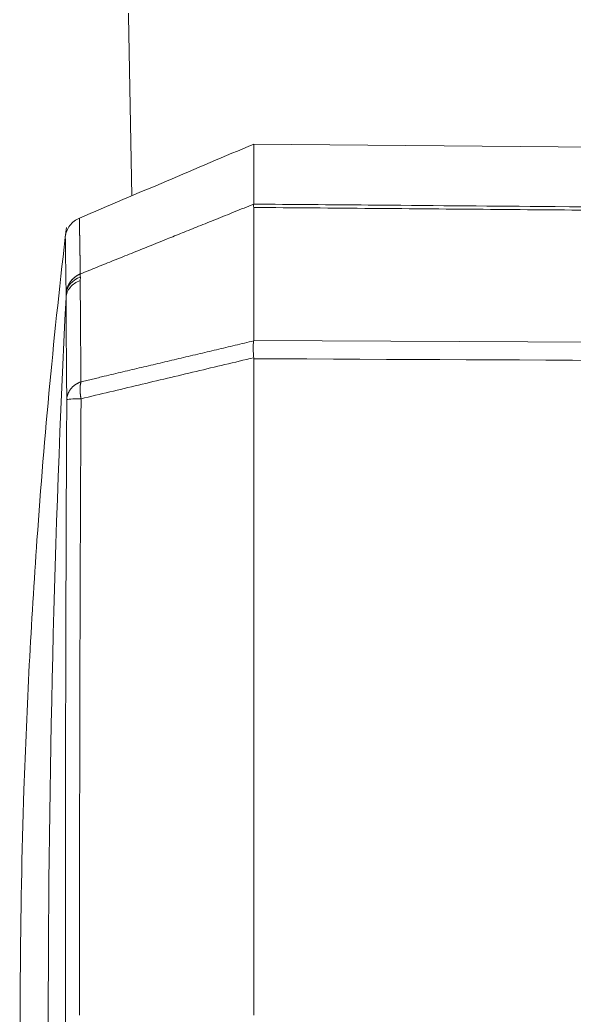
# Model space of a CAD drawing. Header units: millimetres. Extents: x 14183 to 14777, y -4239 to -3399.
# Drawn here: x 14379.57 to 14382.53, y -3481.86 to -3476.53 of the extents above; entities that cross this region are included whole.
import ezdxf

# ---------------------------------------------------------------- set-up
doc = ezdxf.new("R2010")
doc.units = ezdxf.units.MM
doc.header["$LTSCALE"] = 0.1
doc.layers.get('0').update_dxf_attribs({"lineweight": 15})

msp = doc.modelspace()

# ---------------------------------------------------------------- linework, layer by layer
at = {"linetype": 'Continuous', "lineweight": 13, "extrusion": (-1.22465e-16, -1, 0)}
for p, q in [((14379.8887, -3461.5599), (14380.1665, -3477.4765)), ((14379.8887, -3461.5599), (14380.1665, -3477.4765)), ((14379.8914, -3477.9113), (14379.8908, -3477.9304)), ((14380.8195, -3478.25), (14389.9312, -3478.2944))]:
    msp.add_line(p, q, dxfattribs=at)
at = {"linetype": 'Continuous', "lineweight": 18, "extrusion": (-1.22465e-16, -1, 0)}
for p, q in [((14390.9568, -3477.2877), (14380.8195, -3477.1992)), ((14380.8195, -3477.5205), (14380.8195, -3477.1992)), ((14380.8195, -3477.5383), (14380.8195, -3478.25)), ((14380.8195, -3481.8623), (14380.8195, -3478.3482))]:
    msp.add_line(p, q, dxfattribs=at)
at = {"linetype": 'Continuous', "lineweight": 18}
msp.add_ellipse((14379.9402, -3478.0075), major_axis=(0.1249, -0.004), ratio=0.832468, start_param=1.998879, end_param=3.119095, dxfattribs=at)
at = {"linetype": 'Continuous', "lineweight": 18, "extrusion": (0, 0, -1)}
msp.add_ellipse((14380.5309, -3478.3532), major_axis=(-0.2877, -0.1082), ratio=0.209041, start_param=3.220086, end_param=3.260208, dxfattribs=at)
at = {"linetype": 'Continuous', "lineweight": 13}
msp.add_ellipse((14379.9439, -3478.5682), major_axis=(0.125, -0.0007), ratio=0.046521, start_param=1.970775, end_param=3.131012, dxfattribs=at)
at = {"linetype": 'Continuous', "lineweight": 18}
for points, degree in [([(14380.8195, -3477.1992), (14380.5085, -3477.3312), (14380.1975, -3477.4633), (14379.8864, -3477.5953)], 3), ([(14380.8193, -3477.5382), (14380.819, -3477.5338), (14380.8187, -3477.5265), (14380.8191, -3477.522), (14380.8194, -3477.5205)], 3), ([(14390.9568, -3477.6224), (14380.8195, -3477.5383)], 1), ([(14380.0195, -3478.4424), (14380.8194, -3478.2528)], 1), ([(14380.8192, -3478.3431), (14380.8194, -3478.3448), (14380.8195, -3478.3465), (14380.8195, -3478.3482)], 3), ([(14379.8952, -3478.5625), (14379.8888, -3479.6616), (14379.8869, -3480.762), (14379.8869, -3481.8623)], 3)]:
    msp.add_open_spline(points, degree=degree, dxfattribs=at)
for points, knots in [([(14379.8914, -3477.8942), (14379.9212, -3477.8822), (14379.9813, -3477.858), (14380.0724, -3477.8213), (14380.1652, -3477.7839), (14380.2597, -3477.7459), (14380.3505, -3477.7093), (14380.4388, -3477.6738), (14380.526, -3477.6387), (14380.6188, -3477.6013), (14380.7172, -3477.5617), (14380.7848, -3477.5345), (14380.8195, -3477.5205)], [0, 0, 0, 0, 0.096226, 0.19434, 0.294343, 0.396233, 0.500011, 0.587823, 0.681727, 0.781725, 0.887815, 1, 1, 1, 1]), ([(14380.8195, -3477.5205), (14381.0239, -3477.5222), (14381.5362, -3477.5264), (14382.4594, -3477.5341), (14383.6924, -3477.5443), (14385.2681, -3477.5573), (14387.2198, -3477.5734), (14389.1615, -3477.5894), (14390.4527, -3477.6001), (14390.9568, -3477.6043)], [0, 0, 0, 0, 0.060512, 0.151583, 0.273211, 0.425399, 0.61789, 0.850803, 1, 1, 1, 1]), ([(14379.8864, -3477.5952), (14379.8762, -3477.5996), (14379.8573, -3477.6106), (14379.8336, -3477.6347), (14379.8174, -3477.6643), (14379.8122, -3477.6856), (14379.811, -3477.6967)], [0, 0, 0, 0, 0.245172, 0.49934, 0.753881, 1, 1, 1, 1]), ([(14379.8864, -3477.5953), (14379.8864, -3477.5953), (14379.8864, -3477.5953), (14379.8864, -3477.5954), (14379.8864, -3477.5956), (14379.8864, -3477.5958), (14379.8864, -3477.5961), (14379.8865, -3477.5964), (14379.8865, -3477.5968), (14379.8865, -3477.5973), (14379.8865, -3477.5979), (14379.8865, -3477.5985), (14379.8865, -3477.5991), (14379.8865, -3477.5998), (14379.8865, -3477.6006), (14379.8865, -3477.6015), (14379.8865, -3477.6024), (14379.8865, -3477.6033), (14379.8866, -3477.6044), (14379.8866, -3477.6054), (14379.8866, -3477.6066), (14379.8866, -3477.6078), (14379.8866, -3477.609), (14379.8866, -3477.6104), (14379.8867, -3477.6117), (14379.8867, -3477.6132), (14379.8867, -3477.6146), (14379.8867, -3477.6162), (14379.8868, -3477.6178), (14379.8868, -3477.6194), (14379.8868, -3477.6211), (14379.8868, -3477.6229), (14379.8869, -3477.6247), (14379.8869, -3477.6266), (14379.8869, -3477.6285), (14379.8869, -3477.6305), (14379.887, -3477.6325), (14379.887, -3477.6346), (14379.887, -3477.6367), (14379.8871, -3477.6389), (14379.8871, -3477.6411), (14379.8871, -3477.6434), (14379.8872, -3477.6457), (14379.8872, -3477.6481), (14379.8872, -3477.6505), (14379.8873, -3477.653), (14379.8873, -3477.6555), (14379.8874, -3477.6581), (14379.8874, -3477.6608), (14379.8874, -3477.6634), (14379.8875, -3477.6662), (14379.8875, -3477.6689), (14379.8876, -3477.6718), (14379.8876, -3477.6746), (14379.8877, -3477.6775), (14379.8877, -3477.6805), (14379.8878, -3477.6835), (14379.8878, -3477.6865), (14379.8879, -3477.6896), (14379.8879, -3477.6928), (14379.888, -3477.696), (14379.888, -3477.6992), (14379.8881, -3477.7025), (14379.8881, -3477.7058), (14379.8882, -3477.7091), (14379.8882, -3477.7125), (14379.8883, -3477.716), (14379.8883, -3477.7194), (14379.8884, -3477.723), (14379.8885, -3477.7265), (14379.8885, -3477.7301), (14379.8886, -3477.7338), (14379.8886, -3477.7375), (14379.8887, -3477.7412), (14379.8888, -3477.745), (14379.8888, -3477.7488), (14379.8889, -3477.7526), (14379.889, -3477.7565), (14379.889, -3477.7604), (14379.8891, -3477.7644), (14379.8892, -3477.7684), (14379.8892, -3477.7724), (14379.8893, -3477.7765), (14379.8894, -3477.7806), (14379.8894, -3477.7847), (14379.8895, -3477.7889), (14379.8896, -3477.7931), (14379.8897, -3477.7974), (14379.8897, -3477.8017), (14379.8898, -3477.806), (14379.8899, -3477.8103), (14379.89, -3477.8147), (14379.8901, -3477.8191), (14379.8901, -3477.8236), (14379.8902, -3477.8281), (14379.8903, -3477.8326), (14379.8904, -3477.8372), (14379.8905, -3477.8417), (14379.8905, -3477.8464), (14379.8906, -3477.851), (14379.8907, -3477.8557), (14379.8908, -3477.8604), (14379.8909, -3477.8651), (14379.891, -3477.8699), (14379.8911, -3477.8747), (14379.8912, -3477.8795), (14379.8912, -3477.8844), (14379.8913, -3477.8893), (14379.8914, -3477.8926), (14379.8914, -3477.8942)], [0, 0, 0, 0, 0.010405, 0.020789, 0.031154, 0.041499, 0.051823, 0.062128, 0.072413, 0.082677, 0.092922, 0.103147, 0.113352, 0.123536, 0.133701, 0.143846, 0.153971, 0.164076, 0.174161, 0.184226, 0.194271, 0.204295, 0.2143, 0.224285, 0.23425, 0.244195, 0.254121, 0.264026, 0.273911, 0.283776, 0.293621, 0.303446, 0.313251, 0.323037, 0.332802, 0.342547, 0.352272, 0.361978, 0.371663, 0.381328, 0.390974, 0.400599, 0.410204, 0.41979, 0.429355, 0.438901, 0.448426, 0.457932, 0.467417, 0.476883, 0.486328, 0.495754, 0.50516, 0.514545, 0.523911, 0.533257, 0.542583, 0.551888, 0.561174, 0.57044, 0.579686, 0.588912, 0.598118, 0.607304, 0.61647, 0.625616, 0.634742, 0.643848, 0.652934, 0.662, 0.671046, 0.680072, 0.689078, 0.698064, 0.707031, 0.715977, 0.724903, 0.733809, 0.742696, 0.751562, 0.760409, 0.769235, 0.778041, 0.786828, 0.795594, 0.804341, 0.813068, 0.821774, 0.830461, 0.839128, 0.847774, 0.856401, 0.865008, 0.873595, 0.882161, 0.890708, 0.899235, 0.907742, 0.916229, 0.924696, 0.933143, 0.94157, 0.949977, 0.958364, 0.966731, 0.975078, 0.983406, 0.991713, 1, 1, 1, 1]), ([(14379.8168, -3477.6462), (14379.7513, -3478.2024), (14379.657, -3479.2043), (14379.5871, -3480.5456), (14379.5646, -3481.6993), (14379.5766, -3482.898), (14379.6442, -3484.3714), (14379.7452, -3485.47), (14379.8168, -3486.0783)], [0, 0, 0, 0, 0.198683, 0.357276, 0.476619, 0.608293, 0.782756, 1, 1, 1, 1]), ([(14379.8914, -3477.8942), (14379.8906, -3477.8946), (14379.8889, -3477.8953), (14379.8863, -3477.8965), (14379.8836, -3477.8978), (14379.8809, -3477.8992), (14379.8781, -3477.9007), (14379.8753, -3477.9023), (14379.8725, -3477.9041), (14379.8696, -3477.9059), (14379.8667, -3477.908), (14379.8637, -3477.9101), (14379.8608, -3477.9125), (14379.8578, -3477.9149), (14379.8549, -3477.9176), (14379.8519, -3477.9204), (14379.849, -3477.9233), (14379.8461, -3477.9265), (14379.8433, -3477.9298), (14379.8405, -3477.9333), (14379.8382, -3477.9364), (14379.8363, -3477.9391), (14379.8348, -3477.9415), (14379.8332, -3477.944), (14379.8316, -3477.9467), (14379.83, -3477.9496), (14379.8283, -3477.9527), (14379.8267, -3477.956), (14379.8251, -3477.9595), (14379.8236, -3477.9633), (14379.8221, -3477.9673), (14379.8207, -3477.9715), (14379.8194, -3477.9759), (14379.8183, -3477.9805), (14379.8172, -3477.9854), (14379.8164, -3477.9905), (14379.8158, -3477.9957), (14379.8155, -3477.9993), (14379.8154, -3478.0012)], [0, 0, 0, 0, 0.019802, 0.040284, 0.06146, 0.083342, 0.10594, 0.129264, 0.153319, 0.178111, 0.203644, 0.229921, 0.256944, 0.284713, 0.313227, 0.342487, 0.372489, 0.403232, 0.434713, 0.466927, 0.499873, 0.518764, 0.538955, 0.560452, 0.58326, 0.607382, 0.632824, 0.659588, 0.687676, 0.71709, 0.747831, 0.779899, 0.813292, 0.848008, 0.884043, 0.921391, 0.960046, 1, 1, 1, 1]), ([(14379.8914, -3477.9113), (14379.8913, -3477.9108), (14379.8912, -3477.9098), (14379.891, -3477.9085), (14379.8909, -3477.9072), (14379.8908, -3477.9059), (14379.8907, -3477.9047), (14379.8907, -3477.9035), (14379.8906, -3477.9024), (14379.8906, -3477.9013), (14379.8906, -3477.9002), (14379.8906, -3477.8992), (14379.8907, -3477.8983), (14379.8907, -3477.8974), (14379.8909, -3477.8965), (14379.891, -3477.8957), (14379.8912, -3477.8949), (14379.8913, -3477.8944), (14379.8914, -3477.8942)], [0, 0, 0, 0, 0.059722, 0.119024, 0.178109, 0.237171, 0.296396, 0.355958, 0.416021, 0.476736, 0.538243, 0.600666, 0.664121, 0.728707, 0.794515, 0.861624, 0.930099, 1, 1, 1, 1]), ([(14379.8148, -3478.0203), (14379.8155, -3478.0106), (14379.8177, -3478.001), (14379.8254, -3477.9827), (14379.8307, -3477.9741), (14379.844, -3477.9583), (14379.852, -3477.9512), (14379.8701, -3477.9391), (14379.8801, -3477.9341), (14379.8908, -3477.9304)], [0, 0, 0, 0, 0.25, 0.25, 0.5, 0.5, 0.75, 0.75, 1, 1, 1, 1]), ([(14379.8148, -3478.0203), (14379.7515, -3479.2999), (14379.6881, -3481.8622), (14379.7515, -3484.4244), (14379.8148, -3485.704)], [0, 0, 0, 0, 0.500015, 1, 1, 1, 1]), ([(14379.8154, -3478.0012), (14379.8154, -3478.0024), (14379.8153, -3478.0048), (14379.8152, -3478.0081), (14379.8151, -3478.011), (14379.815, -3478.0134), (14379.8149, -3478.0156), (14379.8149, -3478.0179), (14379.8148, -3478.0195), (14379.8148, -3478.0203)], [0, 0, 0, 0, 0.185063, 0.351516, 0.499365, 0.606528, 0.725645, 0.856785, 1, 1, 1, 1]), ([(14379.8189, -3478.5674), (14379.8187, -3478.5529), (14379.8184, -3478.5232), (14379.818, -3478.4773), (14379.8176, -3478.4289), (14379.8171, -3478.378), (14379.8167, -3478.3246), (14379.8163, -3478.2687), (14379.8159, -3478.2102), (14379.8155, -3478.1492), (14379.8152, -3478.0856), (14379.8149, -3478.0424), (14379.8148, -3478.0203)], [0, 0, 0, 0, 0.079056, 0.162763, 0.251121, 0.344132, 0.441798, 0.54412, 0.6511, 0.762739, 0.879038, 1, 1, 1, 1]), ([(14380.8192, -3478.3431), (14380.8184, -3478.3342), (14380.8178, -3478.3254), (14380.8172, -3478.3127), (14380.8171, -3478.3085), (14380.8169, -3478.3002), (14380.8168, -3478.2962), (14380.8168, -3478.2846), (14380.817, -3478.2774), (14380.8175, -3478.2674), (14380.8178, -3478.2642), (14380.8183, -3478.2583), (14380.8187, -3478.2555), (14380.819, -3478.2528)], [0, 0, 0, 0, 0.25, 0.25, 0.375, 0.375, 0.5, 0.5, 0.75, 0.75, 0.875, 0.875, 1, 1, 1, 1]), ([(14379.895, -3478.4719), (14379.8942, -3478.4722), (14379.8926, -3478.4728), (14379.8901, -3478.4737), (14379.8877, -3478.4746), (14379.8854, -3478.4756), (14379.8831, -3478.4767), (14379.8808, -3478.4778), (14379.8786, -3478.4789), (14379.8764, -3478.4801), (14379.8743, -3478.4812), (14379.8722, -3478.4825), (14379.8701, -3478.4837), (14379.8681, -3478.485), (14379.8661, -3478.4863), (14379.8603, -3478.4903), (14379.851, -3478.4978), (14379.8413, -3478.5082), (14379.8341, -3478.5181), (14379.8287, -3478.5273), (14379.8252, -3478.5355), (14379.8229, -3478.5421), (14379.8217, -3478.5465), (14379.8207, -3478.5509), (14379.8199, -3478.5551), (14379.8193, -3478.5593), (14379.819, -3478.5634), (14379.8189, -3478.5661), (14379.8189, -3478.5674)], [0, 0, 0, 0, 0.01861, 0.037108, 0.055492, 0.073763, 0.091919, 0.109962, 0.127889, 0.145701, 0.163396, 0.180975, 0.198438, 0.215782, 0.233009, 0.250117, 0.370128, 0.49971, 0.574087, 0.657521, 0.75011, 0.788255, 0.825612, 0.862162, 0.897889, 0.932779, 0.966819, 1, 1, 1, 1])]:
    msp.add_open_spline(points, degree=3, knots=knots, dxfattribs=at)
at = {"linetype": 'Continuous', "lineweight": 13}
for points, knots in [([(14379.8154, -3478.0012), (14379.8154, -3477.9991), (14379.8153, -3477.9948), (14379.8152, -3477.9886), (14379.8151, -3477.9823), (14379.815, -3477.9761), (14379.8149, -3477.97), (14379.8148, -3477.9639), (14379.8147, -3477.9579), (14379.8146, -3477.9519), (14379.8145, -3477.946), (14379.8144, -3477.9401), (14379.8143, -3477.9343), (14379.8142, -3477.9285), (14379.8141, -3477.9228), (14379.814, -3477.9171), (14379.8139, -3477.9115), (14379.8139, -3477.906), (14379.8138, -3477.9005), (14379.8137, -3477.895), (14379.8136, -3477.8896), (14379.8135, -3477.8843), (14379.8135, -3477.879), (14379.8134, -3477.8738), (14379.8133, -3477.8687), (14379.8132, -3477.8636), (14379.8132, -3477.8586), (14379.8131, -3477.8536), (14379.813, -3477.8487), (14379.8129, -3477.8439), (14379.8129, -3477.8391), (14379.8128, -3477.8344), (14379.8127, -3477.8298), (14379.8127, -3477.8252), (14379.8126, -3477.8207), (14379.8126, -3477.8163), (14379.8125, -3477.8119), (14379.8124, -3477.8076), (14379.8124, -3477.8034), (14379.8123, -3477.7992), (14379.8123, -3477.7951), (14379.8122, -3477.7911), (14379.8122, -3477.7871), (14379.8121, -3477.7833), (14379.8121, -3477.7795), (14379.812, -3477.7757), (14379.812, -3477.7721), (14379.8119, -3477.7685), (14379.8119, -3477.765), (14379.8118, -3477.7616), (14379.8118, -3477.7583), (14379.8117, -3477.755), (14379.8117, -3477.7518), (14379.8117, -3477.7487), (14379.8116, -3477.7457), (14379.8116, -3477.7427), (14379.8115, -3477.7399), (14379.8115, -3477.7371), (14379.8115, -3477.7344), (14379.8114, -3477.7318), (14379.8114, -3477.7293), (14379.8114, -3477.7268), (14379.8114, -3477.7245), (14379.8113, -3477.7222), (14379.8113, -3477.72), (14379.8113, -3477.718), (14379.8112, -3477.716), (14379.8112, -3477.714), (14379.8112, -3477.7122), (14379.8112, -3477.7105), (14379.8112, -3477.7089), (14379.8111, -3477.7073), (14379.8111, -3477.7059), (14379.8111, -3477.7045), (14379.8111, -3477.7033), (14379.8111, -3477.7021), (14379.8111, -3477.7011), (14379.811, -3477.7001), (14379.811, -3477.6992), (14379.811, -3477.6985), (14379.811, -3477.6978), (14379.811, -3477.6972), (14379.811, -3477.6968), (14379.811, -3477.6964), (14379.811, -3477.6961), (14379.811, -3477.696), (14379.811, -3477.6959), (14379.811, -3477.6959)], [0, 0, 0, 0, 0.010428, 0.020888, 0.03138, 0.041904, 0.052459, 0.063047, 0.073666, 0.084317, 0.095, 0.105715, 0.116462, 0.127241, 0.138051, 0.148894, 0.159768, 0.170674, 0.181613, 0.192583, 0.203585, 0.214619, 0.225685, 0.236782, 0.247912, 0.259074, 0.270267, 0.281493, 0.29275, 0.304039, 0.315361, 0.326714, 0.338099, 0.349516, 0.360965, 0.372446, 0.383959, 0.395504, 0.40708, 0.418689, 0.43033, 0.442003, 0.453707, 0.465444, 0.477213, 0.489013, 0.500846, 0.51271, 0.524607, 0.536535, 0.548496, 0.560488, 0.572513, 0.584569, 0.596658, 0.608779, 0.620931, 0.633116, 0.645332, 0.657581, 0.669861, 0.682174, 0.694519, 0.706895, 0.719304, 0.731745, 0.744218, 0.756723, 0.76926, 0.781829, 0.79443, 0.807063, 0.819728, 0.832425, 0.845155, 0.857916, 0.870709, 0.883535, 0.896393, 0.909282, 0.922204, 0.935158, 0.948144, 0.961162, 0.974213, 0.987295, 1, 1, 1, 1]), ([(14380.8194, -3478.3431), (14380.7167, -3478.3675), (14380.5113, -3478.4162), (14380.2033, -3478.4894), (14379.9979, -3478.5381), (14379.8952, -3478.5625)], [0, 0, 0, 0, 0.333313, 0.666647, 1, 1, 1, 1]), ([(14379.8951, -3478.5626), (14379.8949, -3478.5617), (14379.8946, -3478.5598), (14379.8941, -3478.5571), (14379.8937, -3478.5543), (14379.8932, -3478.5515), (14379.8928, -3478.5487), (14379.8925, -3478.5459), (14379.8921, -3478.543), (14379.8917, -3478.5401), (14379.8914, -3478.5372), (14379.8911, -3478.5342), (14379.8909, -3478.5312), (14379.8907, -3478.5281), (14379.8905, -3478.525), (14379.8903, -3478.5218), (14379.8902, -3478.5186), (14379.8902, -3478.5153), (14379.8901, -3478.512), (14379.8902, -3478.5086), (14379.8902, -3478.5051), (14379.8904, -3478.5015), (14379.8906, -3478.4979), (14379.8909, -3478.4942), (14379.8913, -3478.4904), (14379.8918, -3478.4866), (14379.8924, -3478.4829), (14379.8932, -3478.4791), (14379.894, -3478.4754), (14379.8947, -3478.4731), (14379.895, -3478.4719)], [0, 0, 0, 0, 0.02617, 0.052363, 0.078682, 0.105224, 0.132078, 0.159322, 0.18703, 0.215265, 0.244082, 0.273529, 0.303647, 0.334471, 0.366028, 0.398342, 0.431429, 0.465303, 0.499973, 0.536739, 0.575195, 0.615368, 0.657279, 0.700943, 0.746369, 0.793564, 0.842528, 0.893259, 0.945752, 1, 1, 1, 1]), ([(14379.8189, -3485.1571), (14379.8188, -3485.1366), (14379.8185, -3485.0953), (14379.8182, -3485.0332), (14379.8179, -3484.9706), (14379.8175, -3484.9076), (14379.8172, -3484.8441), (14379.8169, -3484.7803), (14379.8166, -3484.7159), (14379.8164, -3484.6512), (14379.8161, -3484.586), (14379.8158, -3484.5204), (14379.8156, -3484.4543), (14379.8153, -3484.3878), (14379.8151, -3484.3209), (14379.8149, -3484.2535), (14379.8146, -3484.1857), (14379.8144, -3484.1174), (14379.8142, -3484.0487), (14379.814, -3483.9796), (14379.8138, -3483.91), (14379.8136, -3483.8399), (14379.8135, -3483.7695), (14379.8133, -3483.6986), (14379.8131, -3483.6272), (14379.813, -3483.5554), (14379.8128, -3483.4831), (14379.8127, -3483.4105), (14379.8126, -3483.3373), (14379.8124, -3483.2637), (14379.8123, -3483.1897), (14379.8122, -3483.1152), (14379.8121, -3483.0403), (14379.812, -3482.9649), (14379.8119, -3482.8891), (14379.8118, -3482.8128), (14379.8117, -3482.7361), (14379.8116, -3482.6589), (14379.8116, -3482.5812), (14379.8115, -3482.5032), (14379.8115, -3482.4246), (14379.8114, -3482.3456), (14379.8114, -3482.2662), (14379.8113, -3482.1863), (14379.8113, -3482.1059), (14379.8113, -3482.0251), (14379.8113, -3481.9438), (14379.8113, -3481.8374), (14379.8113, -3481.7066), (14379.8113, -3481.552), (14379.8114, -3481.3991), (14379.8115, -3481.2479), (14379.8116, -3481.0983), (14379.8118, -3480.9504), (14379.8119, -3480.8042), (14379.8121, -3480.6596), (14379.8123, -3480.5167), (14379.8126, -3480.3754), (14379.8128, -3480.2357), (14379.8131, -3480.0977), (14379.8134, -3479.9613), (14379.8138, -3479.8266), (14379.8142, -3479.6934), (14379.8146, -3479.5619), (14379.815, -3479.4321), (14379.8154, -3479.3038), (14379.8159, -3479.1771), (14379.8164, -3479.0521), (14379.817, -3478.9286), (14379.8176, -3478.8068), (14379.8182, -3478.6866), (14379.8187, -3478.6069), (14379.8189, -3478.5674)], [0, 0, 0, 0, 0.009373, 0.018811, 0.028314, 0.037883, 0.047518, 0.057218, 0.066985, 0.076817, 0.086714, 0.096678, 0.106708, 0.116804, 0.126966, 0.137195, 0.147489, 0.15785, 0.168278, 0.178772, 0.189333, 0.19996, 0.210655, 0.221416, 0.232244, 0.243139, 0.254102, 0.265132, 0.276229, 0.287393, 0.298625, 0.309925, 0.321292, 0.332727, 0.34423, 0.355801, 0.367441, 0.379148, 0.390924, 0.402768, 0.414681, 0.426663, 0.438713, 0.450832, 0.46302, 0.475278, 0.487604, 0.5, 0.523699, 0.547143, 0.570333, 0.59327, 0.615956, 0.63839, 0.660574, 0.682508, 0.704192, 0.725629, 0.746817, 0.767759, 0.788454, 0.808903, 0.829107, 0.849067, 0.868782, 0.888254, 0.907483, 0.92647, 0.945214, 0.963717, 0.981979, 1, 1, 1, 1])]:
    msp.add_open_spline(points, degree=3, knots=knots, dxfattribs=at)
for points, degree in [([(14379.8908, -3477.9304), (14379.8924, -3478.227), (14379.895, -3478.4719)], 2), ([(14389.9194, -3478.3926), (14386.8861, -3478.3778), (14383.8528, -3478.363), (14380.8195, -3478.3482)], 3), ([(14379.895, -3478.4719), (14380.0195, -3478.4424)], 1)]:
    msp.add_open_spline(points, degree=degree, dxfattribs=at)

doc.saveas('drawing.dxf')
